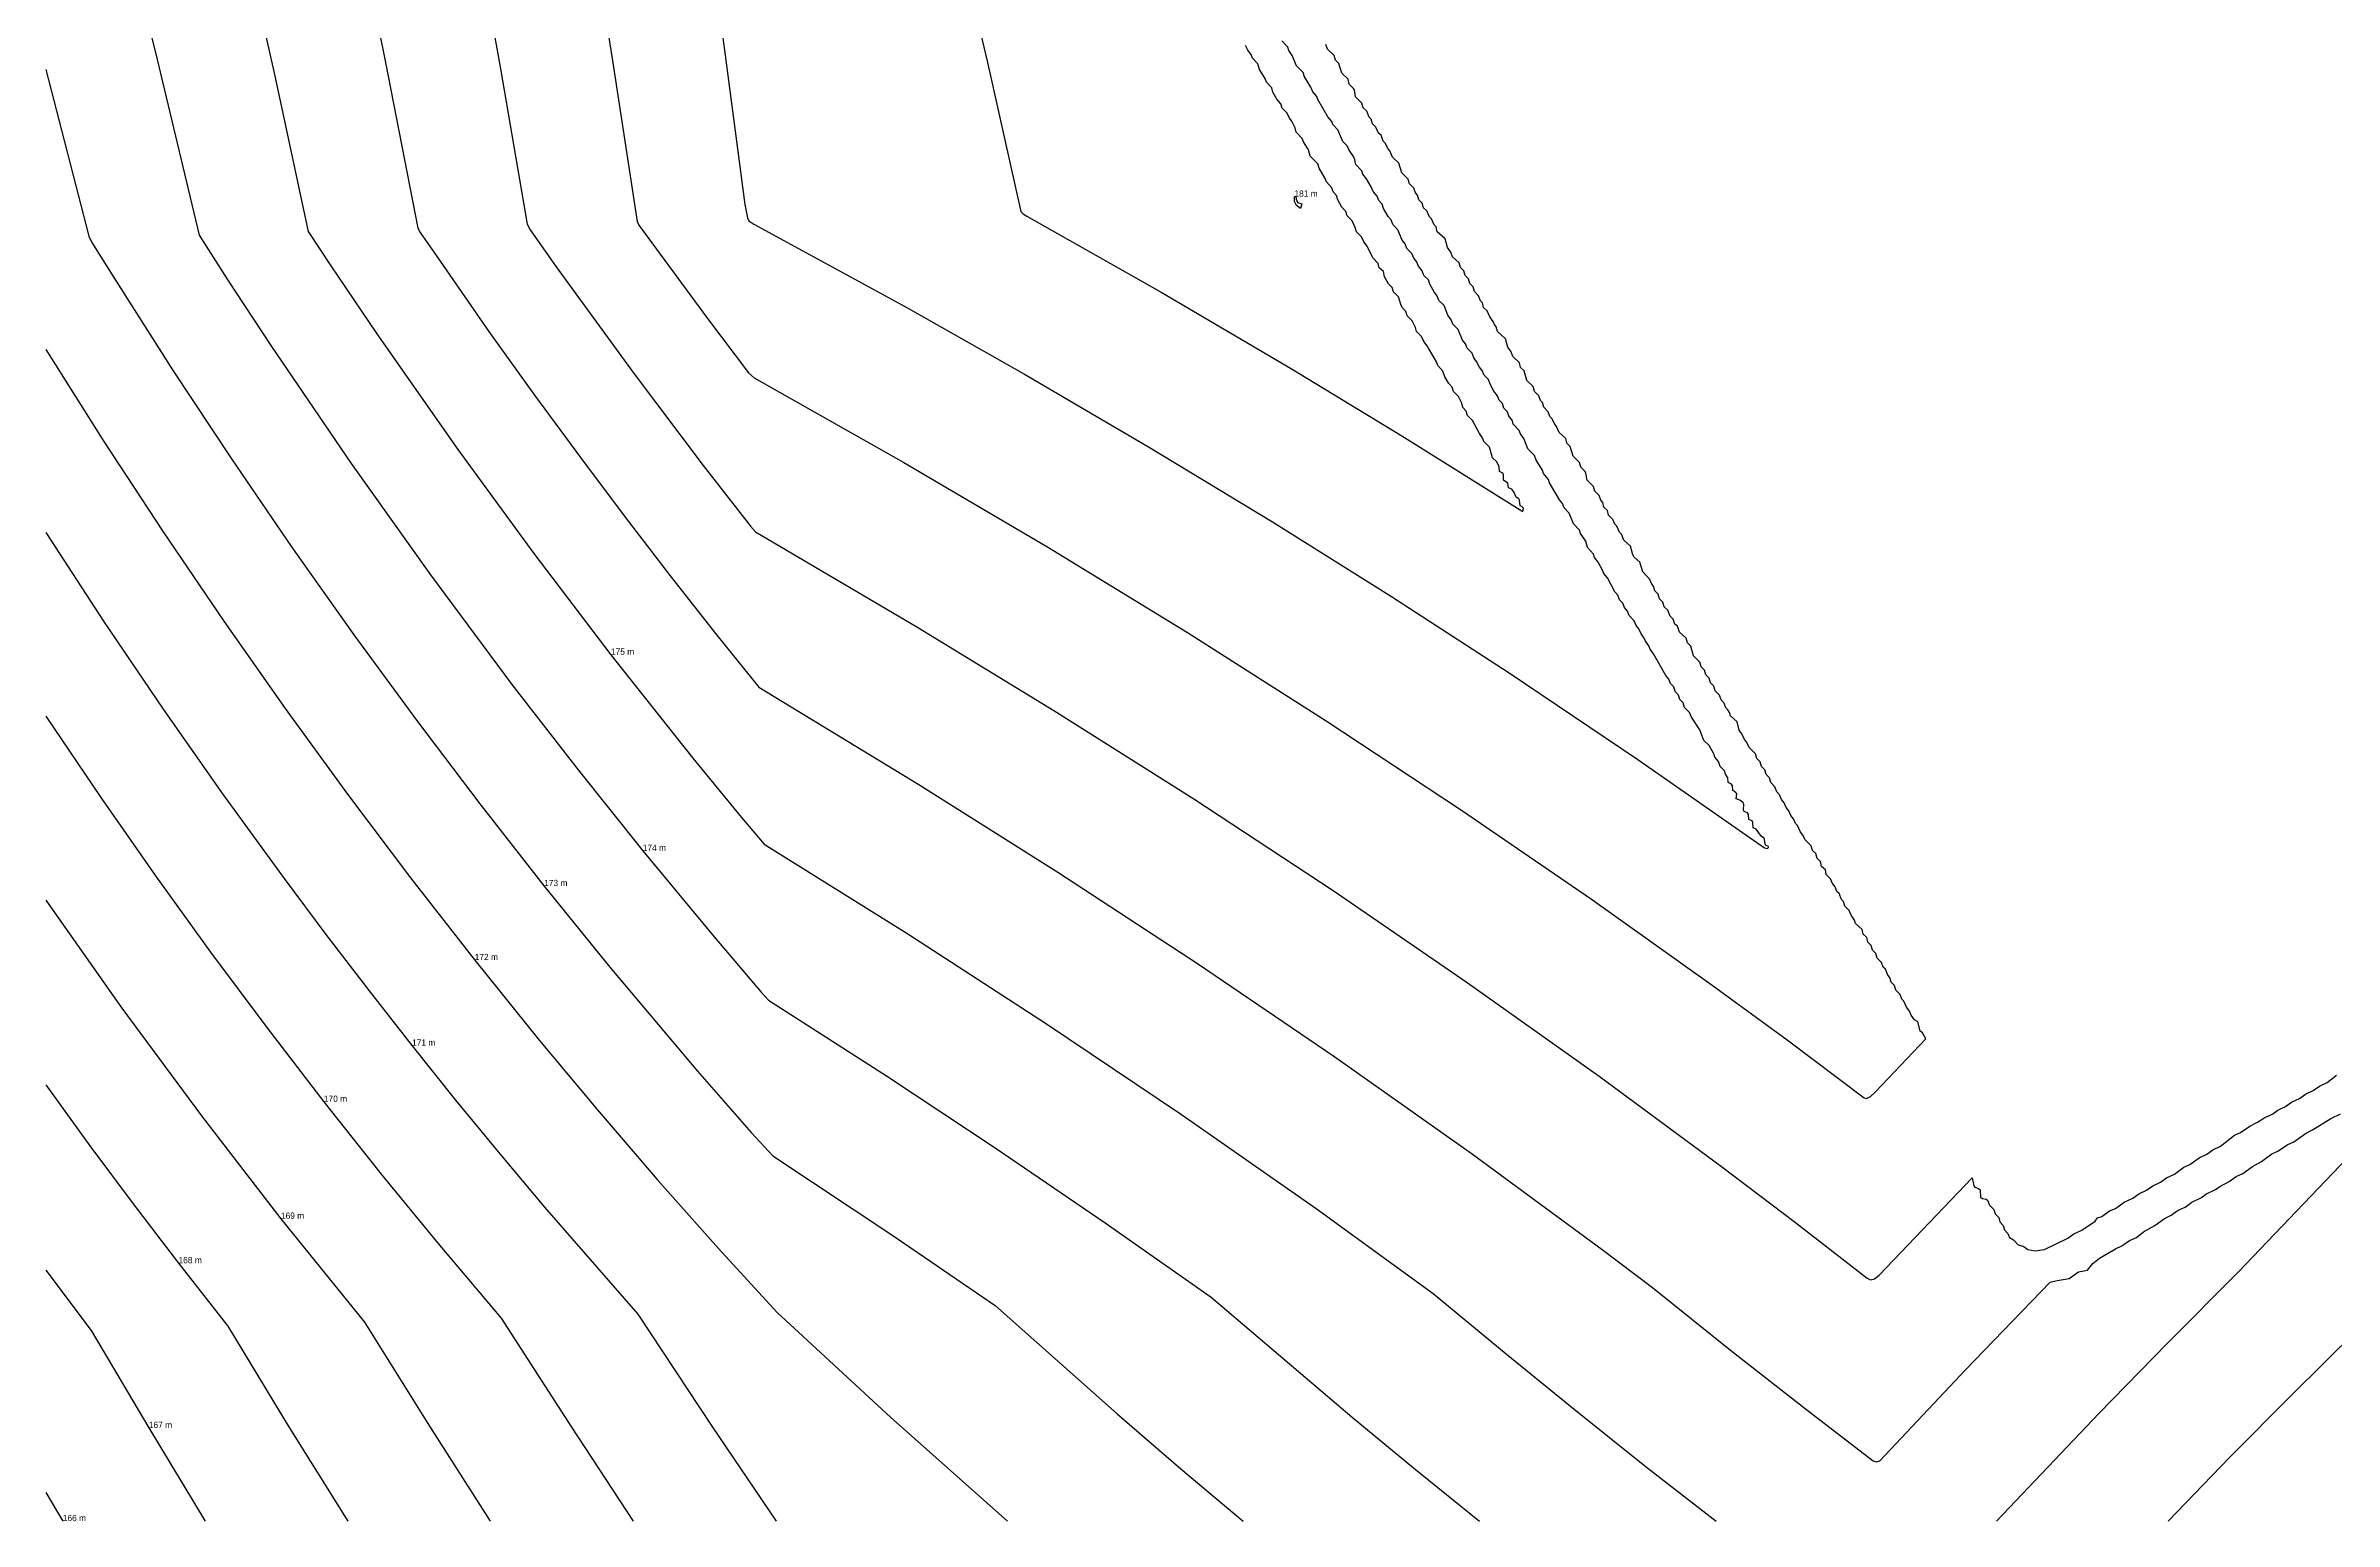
# Model space of a CAD drawing. Header units: metres. Extents: x 248249 to 248387, y 6238853 to 6238972.
# Drawn here: x 248248.6 to 248314.9, y 6238853.3 to 6238896.1 of the extents above; entities that cross this region are included whole.
import ezdxf

# ---------------------------------------------------------------- set-up
doc = ezdxf.new("R2010")
doc.units = ezdxf.units.M
doc.header["$MEASUREMENT"] = 0
for name, color, linetype in [('Contour_Line_Intermediate', 7, 'Continuous'), ('Contour_Line_Major', 7, 'Continuous'), ('FeatureAttribs', 7, 'Continuous')]:
    doc.layers.add(name, color=color, linetype=linetype)

# ---------------------------------------------------------------- blocks, each defined once
blk = doc.blocks.new('FEATURE')

msp = doc.modelspace()

# ---------------------------------------------------------------- linework, layer by layer
at = {"layer": 'Contour_Line_Intermediate', "color": 36, "true_color": 0x804000}
for points in [[(248267.687, 6238900.185, 179), (248268.271, 6238895.927, 179), (248268.858, 6238891.451, 179), (248268.935, 6238891.066, 179), (248268.973, 6238890.983, 179), (248269.122, 6238890.883, 179), (248273.528, 6238888.476, 179), (248276.963, 6238886.53, 179), (248280.556, 6238884.426, 179), (248284.141, 6238882.254, 179), (248287.591, 6238880.09, 179), (248291.001, 6238877.878, 179), (248294.732, 6238875.369, 179), (248298.398, 6238872.81, 179), (248298.489, 6238872.785, 179), (248298.516, 6238872.818, 179), (248298.51, 6238872.841, 179), (248298.426, 6238872.884, 179), (248298.391, 6238873.086, 179), (248298.308, 6238873.13, 179), (248298.159, 6238873.346, 179), (248298.07, 6238873.387, 179), (248298.059, 6238873.541, 179), (248298.036, 6238873.586, 179), (248297.945, 6238873.627, 179), (248297.93, 6238873.775, 179), (248297.907, 6238873.822, 179), (248297.813, 6238873.859, 179), (248297.793, 6238873.894, 179), (248297.795, 6238874.07, 179), (248297.778, 6238874.113, 179), (248297.704, 6238874.181, 179), (248297.575, 6238874.224, 179), (248297.595, 6238874.375, 179), (248297.567, 6238874.413, 179), (248297.483, 6238874.465, 179), (248297.471, 6238874.606, 179), (248297.438, 6238874.646, 179), (248297.348, 6238874.697, 179), (248297.336, 6238874.837, 179), (248297.266, 6238874.943, 179), (248297.237, 6238875.034, 179), (248297.118, 6238875.166, 179), (248297.063, 6238875.303, 179), (248296.96, 6238875.438, 179), (248296.928, 6238875.534, 179), (248296.796, 6238875.767, 179), (248296.644, 6238875.918, 179), (248296.521, 6238876.223, 179), (248296.286, 6238876.593, 179), (248296.23, 6238876.725, 179), (248296.083, 6238876.876, 179), (248296.037, 6238877.005, 179), (248295.949, 6238877.108, 179), (248295.908, 6238877.233, 179), (248295.814, 6238877.338, 179), (248295.77, 6238877.468, 179), (248295.672, 6238877.567, 179), (248295.627, 6238877.695, 179), (248295.543, 6238877.798, 179), (248295.187, 6238878.429, 179), (248295.082, 6238878.562, 179), (248295.05, 6238878.657, 179), (248294.946, 6238878.792, 179), (248294.91, 6238878.884, 179), (248294.811, 6238879.023, 179), (248294.754, 6238879.154, 179), (248294.676, 6238879.254, 179), (248294.62, 6238879.385, 179), (248294.474, 6238879.537, 179), (248294.428, 6238879.666, 179), (248294.342, 6238879.771, 179), (248294.293, 6238879.898, 179), (248294.198, 6238879.998, 179), (248294.153, 6238880.125, 179), (248294.067, 6238880.228, 179), (248293.846, 6238880.627, 179), (248293.739, 6238880.76, 179), (248293.708, 6238880.855, 179), (248293.578, 6238881.09, 179), (248293.473, 6238881.223, 179), (248293.441, 6238881.319, 179), (248293.269, 6238881.506, 179), (248293.218, 6238881.694, 179), (248293.068, 6238881.917, 179), (248293.038, 6238882.013, 179), (248292.867, 6238882.201, 179), (248292.742, 6238882.509, 179), (248292.595, 6238882.66, 179), (248292.549, 6238882.79, 179), (248292.457, 6238882.889, 179), (248292.167, 6238883.387, 179), (248292.14, 6238883.48, 179), (248291.996, 6238883.652, 179), (248291.964, 6238883.747, 179), (248291.782, 6238884.046, 179), (248291.736, 6238884.174, 179), (248291.542, 6238884.368, 179), (248291.422, 6238884.668, 179), (248291.325, 6238884.809, 179), (248291.294, 6238884.905, 179), (248291.119, 6238885.089, 179), (248291.095, 6238885.178, 179), (248290.989, 6238885.324, 179), (248290.941, 6238885.451, 179), (248290.851, 6238885.553, 179), (248290.805, 6238885.682, 179), (248290.71, 6238885.782, 179), (248290.664, 6238885.909, 179), (248290.559, 6238886.045, 179), (248290.449, 6238886.247, 179), (248290.405, 6238886.377, 179), (248290.277, 6238886.504, 179), (248290.221, 6238886.64, 179), (248290.141, 6238886.735, 179), (248290.059, 6238886.905, 179), (248289.982, 6238887.006, 179), (248289.928, 6238887.139, 179), (248289.781, 6238887.291, 179), (248289.733, 6238887.418, 179), (248289.647, 6238887.522, 179), (248289.522, 6238887.83, 179), (248289.368, 6238887.98, 179), (248289.324, 6238888.108, 179), (248289.221, 6238888.246, 179), (248289.12, 6238888.524, 179), (248288.966, 6238888.674, 179), (248288.919, 6238888.801, 179), (248288.834, 6238888.903, 179), (248288.705, 6238889.14, 179), (248288.661, 6238889.269, 179), (248288.533, 6238889.396, 179), (248288.477, 6238889.532, 179), (248288.372, 6238889.667, 179), (248288.315, 6238889.797, 179), (248288.237, 6238889.897, 179), (248288.182, 6238890.029, 179), (248288.035, 6238890.181, 179), (248287.989, 6238890.31, 179), (248287.903, 6238890.415, 179), (248287.778, 6238890.722, 179), (248287.632, 6238890.874, 179), (248287.587, 6238891.005, 179), (248287.495, 6238891.103, 179), (248287.363, 6238891.337, 179), (248287.324, 6238891.463, 179), (248287.222, 6238891.567, 179), (248287.176, 6238891.693, 179), (248287.057, 6238891.825, 179), (248287.002, 6238891.963, 179), (248286.87, 6238892.196, 179), (248286.765, 6238892.329, 179), (248286.733, 6238892.424, 179), (248286.562, 6238892.613, 179), (248286.533, 6238892.749, 179), (248286.487, 6238892.847, 179), (248286.362, 6238893.023, 179), (248286.306, 6238893.155, 179), (248286.181, 6238893.273, 179), (248286.034, 6238893.614, 179), (248285.888, 6238893.767, 179), (248285.865, 6238893.856, 179), (248285.749, 6238893.994, 179), (248285.459, 6238894.494, 179), (248285.432, 6238894.586, 179), (248285.312, 6238894.717, 179), (248285.257, 6238894.854, 179), (248285.075, 6238895.152, 179), (248285.031, 6238895.281, 179), (248284.839, 6238895.471, 179), (248284.714, 6238895.774, 179), (248284.617, 6238895.915, 179), (248284.586, 6238896.011, 179), (248284.413, 6238896.197, 179)], [(248254.366, 6238899.085, 175), (248255.234, 6238895.221, 175), (248256.212, 6238890.671, 175), (248256.861, 6238889.676, 175), (248258.194, 6238887.706, 175), (248260.545, 6238884.351, 175), (248262.746, 6238881.339, 175), (248264.98, 6238878.402, 175), (248267.354, 6238875.406, 175), (248268.763, 6238873.685, 175), (248269.418, 6238872.916, 175), (248273.579, 6238870.312, 175), (248277.595, 6238867.707, 175), (248281.507, 6238865.073, 175), (248285.407, 6238862.348, 175), (248288.8, 6238859.892, 175), (248290.91, 6238858.137, 175), (248292.88, 6238856.533, 175), (248294.933, 6238854.897, 175), (248296.996, 6238853.29, 175)], [(248261.052, 6238899.41, 177), (248261.778, 6238895.387, 177), (248262.556, 6238890.885, 177), (248262.636, 6238890.72, 177), (248263.394, 6238889.649, 177), (248265.621, 6238886.585, 177), (248267.655, 6238883.888, 177), (248269.025, 6238882.125, 177), (248269.168, 6238881.965, 177), (248273.84, 6238879.214, 177), (248277.815, 6238876.789, 177), (248281.866, 6238874.223, 177), (248285.898, 6238871.567, 177), (248289.788, 6238868.906, 177), (248293.612, 6238866.186, 177), (248297.153, 6238863.574, 177), (248299.293, 6238861.949, 177), (248301.373, 6238860.335, 177), (248301.466, 6238860.288, 177), (248301.589, 6238860.315, 177), (248301.716, 6238860.424, 177), (248304.413, 6238863.24, 177), (248304.466, 6238863.007, 177), (248304.496, 6238862.968, 177), (248304.602, 6238862.931, 177), (248304.641, 6238862.896, 177), (248304.659, 6238862.682, 177), (248304.712, 6238862.639, 177), (248304.815, 6238862.624, 177), (248304.855, 6238862.59, 177), (248304.92, 6238862.448, 177), (248305.044, 6238862.32, 177), (248305.081, 6238862.196, 177), (248305.182, 6238862.089, 177), (248305.218, 6238861.967, 177), (248305.313, 6238861.858, 177), (248305.354, 6238861.737, 177), (248305.446, 6238861.627, 177), (248305.495, 6238861.512, 177), (248305.609, 6238861.442, 177), (248305.743, 6238861.302, 177), (248305.91, 6238861.247, 177), (248306.024, 6238861.159, 177), (248306.242, 6238861.122, 177), (248306.506, 6238861.166, 177), (248307.184, 6238861.496, 177), (248307.363, 6238861.622, 177), (248307.588, 6238861.727, 177), (248307.978, 6238861.98, 177), (248308.048, 6238862.083, 177), (248308.167, 6238862.122, 177), (248308.394, 6238862.282, 177), (248308.57, 6238862.353, 177), (248308.82, 6238862.536, 177), (248309.064, 6238862.65, 177), (248309.242, 6238862.777, 177), (248309.469, 6238862.882, 177), (248309.644, 6238863.006, 177), (248309.868, 6238863.114, 177), (248310.047, 6238863.24, 177), (248310.271, 6238863.347, 177), (248310.543, 6238863.552, 177), (248310.716, 6238863.625, 177), (248310.986, 6238863.817, 177), (248311.209, 6238863.925, 177), (248311.388, 6238864.051, 177), (248311.61, 6238864.158, 177), (248312.018, 6238864.478, 177), (248312.192, 6238864.55, 177), (248312.462, 6238864.74, 177), (248312.684, 6238864.85, 177), (248312.864, 6238864.973, 177), (248313.121, 6238865.099, 177), (248313.266, 6238865.206, 177), (248313.493, 6238865.311, 177), (248313.669, 6238865.435, 177), (248313.893, 6238865.543, 177), (248314.071, 6238865.668, 177), (248314.296, 6238865.776, 177), (248314.474, 6238865.896, 177), (248314.695, 6238866.008, 177), (248314.968, 6238866.215, 177)], [(248248.607, 6238895.366, 173), (248249.85, 6238890.533, 173), (248249.94, 6238890.353, 173), (248250.574, 6238889.336, 173), (248252.283, 6238886.661, 173), (248253.988, 6238884.079, 173), (248255.729, 6238881.531, 173), (248257.534, 6238878.977, 173), (248259.373, 6238876.463, 173), (248261.18, 6238874.077, 173), (248263.045, 6238871.696, 173), (248264.949, 6238869.347, 173), (248267.491, 6238866.333, 173), (248269.044, 6238864.556, 173), (248269.671, 6238863.874, 173), (248273.115, 6238861.587, 173), (248276.111, 6238859.54, 173), (248279.643, 6238856.403, 173), (248281.492, 6238854.81, 173), (248283.295, 6238853.29, 173)], [(248284.992, 6238891.467, 181), (248284.954, 6238891.337, 181), (248284.836, 6238891.422, 181), (248284.781, 6238891.536, 181), (248284.78, 6238891.678, 181), (248284.825, 6238891.691, 181), (248284.833, 6238891.609, 181), (248284.872, 6238891.508, 181), (248284.992, 6238891.467, 181)], [(248248.607, 6238881.942, 171), (248250.284, 6238879.378, 171), (248252.011, 6238876.826, 171), (248253.73, 6238874.373, 171), (248255.514, 6238871.914, 171), (248256.722, 6238870.296, 171), (248257.977, 6238868.656, 171), (248259.218, 6238867.071, 171), (248260.481, 6238865.496, 171), (248261.76, 6238863.939, 171), (248263.059, 6238862.394, 171), (248265.763, 6238859.291, 171), (248267.906, 6238856.046, 171), (248269.762, 6238853.29, 171)], [(248248.607, 6238871.288, 169), (248250.815, 6238868.154, 169), (248253.114, 6238865.038, 169), (248255.42, 6238862.054, 169), (248257.844, 6238859.054, 169), (248259.724, 6238856.047, 169), (248261.485, 6238853.29, 169)], [(248305.116, 6238853.29, 175), (248308.091, 6238856.421, 175), (248310.051, 6238858.432, 175), (248312.127, 6238860.521, 175), (248315.914, 6238864.482, 175)], [(248248.607, 6238860.569, 167), (248249.923, 6238858.813, 167), (248251.593, 6238855.99, 167), (248253.224, 6238853.29, 167)]]:
    msp.add_polyline3d(points, dxfattribs=at)
at = {"layer": 'Contour_Line_Major', "color": 36, "true_color": 0x804000}
for points in [[(248248.607, 6238907.993, 174), (248249.734, 6238903.898, 174), (248250.821, 6238899.74, 174), (248251.837, 6238895.651, 174), (248253.047, 6238890.561, 174), (248253.859, 6238889.291, 174), (248255.126, 6238887.366, 174), (248257.457, 6238883.943, 174), (248259.751, 6238880.719, 174), (248262.112, 6238877.54, 174), (248263.989, 6238875.11, 174), (248265.902, 6238872.716, 174), (248267.967, 6238870.222, 174), (248269.334, 6238868.619, 174), (248269.545, 6238868.395, 174), (248272.959, 6238866.197, 174), (248276.11, 6238864.11, 174), (248279.293, 6238861.94, 174), (248282.368, 6238859.78, 174), (248286.448, 6238856.308, 174), (248288.23, 6238854.835, 174), (248290.137, 6238853.29, 174)], [(248257.654, 6238899.504, 176), (248258.453, 6238895.568, 176), (248259.389, 6238890.768, 176), (248259.456, 6238890.639, 176), (248259.854, 6238890.056, 176), (248261.466, 6238887.745, 176), (248262.77, 6238885.923, 176), (248264.094, 6238884.118, 176), (248265.361, 6238882.429, 176), (248266.697, 6238880.688, 176), (248268.051, 6238878.966, 176), (248269.261, 6238877.464, 176), (248273.898, 6238874.642, 176), (248277.926, 6238872.102, 176), (248281.968, 6238869.454, 176), (248285.946, 6238866.746, 176), (248289.896, 6238863.953, 176), (248293.691, 6238861.165, 176), (248295.156, 6238860.058, 176), (248297.414, 6238858.246, 176), (248299.622, 6238856.514, 176), (248301.548, 6238855.035, 176), (248301.629, 6238855.012, 176), (248301.742, 6238855.037, 176), (248304.224, 6238857.677, 176), (248306.674, 6238860.215, 176), (248306.878, 6238860.266, 176), (248307.228, 6238860.319, 176), (248307.495, 6238860.517, 176), (248307.758, 6238860.568, 176), (248307.906, 6238860.755, 176), (248308.107, 6238860.912, 176), (248308.571, 6238861.184, 176), (248308.752, 6238861.266, 176), (248308.971, 6238861.421, 176), (248309.174, 6238861.515, 176), (248309.382, 6238861.675, 176), (248309.708, 6238861.86, 176), (248309.987, 6238862.063, 176), (248310.182, 6238862.157, 176), (248310.386, 6238862.299, 176), (248310.584, 6238862.395, 176), (248310.782, 6238862.532, 176), (248311.06, 6238862.667, 176), (248311.188, 6238862.763, 176), (248311.461, 6238862.902, 176), (248311.592, 6238862.993, 176), (248311.857, 6238863.135, 176), (248312.058, 6238863.275, 176), (248312.257, 6238863.37, 176), (248312.532, 6238863.574, 176), (248312.799, 6238863.71, 176), (248313.092, 6238863.936, 176), (248313.265, 6238864.01, 176), (248313.536, 6238864.199, 176), (248313.735, 6238864.289, 176), (248314.072, 6238864.529, 176), (248314.278, 6238864.632, 176), (248314.809, 6238864.961, 176), (248315.08, 6238865.1, 176)], [(248264.372, 6238899.741, 178), (248265.017, 6238895.679, 178), (248265.737, 6238890.96, 178), (248265.783, 6238890.848, 178), (248267.774, 6238888.143, 178), (248268.963, 6238886.573, 178), (248269.129, 6238886.428, 178), (248273.461, 6238883.975, 178), (248277.607, 6238881.536, 178), (248281.682, 6238879.044, 178), (248285.701, 6238876.489, 178), (248289.621, 6238873.899, 178), (248293.385, 6238871.315, 178), (248296.88, 6238868.827, 178), (248299.051, 6238867.236, 178), (248301.281, 6238865.564, 178), (248301.349, 6238865.543, 178), (248301.467, 6238865.598, 178), (248301.6, 6238865.719, 178), (248303.069, 6238867.274, 178), (248302.977, 6238867.44, 178), (248302.912, 6238867.495, 178), (248302.848, 6238867.738, 178), (248302.828, 6238867.773, 178), (248302.744, 6238867.816, 178), (248302.644, 6238867.954, 178), (248302.592, 6238868.092, 178), (248302.51, 6238868.186, 178), (248302.436, 6238868.36, 178), (248302.376, 6238868.417, 178), (248302.324, 6238868.555, 178), (248302.199, 6238868.682, 178), (248302.163, 6238868.819, 178), (248302.065, 6238868.914, 178), (248302.029, 6238869.05, 178), (248301.974, 6238869.111, 178), (248301.899, 6238869.285, 178), (248301.839, 6238869.342, 178), (248301.788, 6238869.481, 178), (248301.663, 6238869.608, 178), (248301.627, 6238869.745, 178), (248301.529, 6238869.839, 178), (248301.492, 6238869.976, 178), (248301.394, 6238870.071, 178), (248301.358, 6238870.207, 178), (248301.26, 6238870.302, 178), (248301.224, 6238870.439, 178), (248301.035, 6238870.615, 178), (248301.004, 6238870.711, 178), (248300.906, 6238870.851, 178), (248300.848, 6238870.985, 178), (248300.724, 6238871.112, 178), (248300.688, 6238871.249, 178), (248300.632, 6238871.309, 178), (248300.558, 6238871.484, 178), (248300.498, 6238871.541, 178), (248300.446, 6238871.679, 178), (248300.364, 6238871.772, 178), (248300.312, 6238871.91, 178), (248300.187, 6238872.037, 178), (248300.165, 6238872.17, 178), (248300.053, 6238872.269, 178), (248300.017, 6238872.405, 178), (248299.919, 6238872.5, 178), (248299.883, 6238872.637, 178), (248299.785, 6238872.731, 178), (248299.748, 6238872.868, 178), (248299.565, 6238873.049, 178), (248299.53, 6238873.141, 178), (248299.43, 6238873.281, 178), (248299.352, 6238873.452, 178), (248299.296, 6238873.512, 178), (248299.239, 6238873.645, 178), (248299.157, 6238873.739, 178), (248299.105, 6238873.877, 178), (248299.022, 6238873.97, 178), (248298.971, 6238874.108, 178), (248298.888, 6238874.202, 178), (248298.836, 6238874.34, 178), (248298.754, 6238874.433, 178), (248298.702, 6238874.571, 178), (248298.577, 6238874.698, 178), (248298.541, 6238874.835, 178), (248298.443, 6238874.93, 178), (248298.407, 6238875.066, 178), (248298.309, 6238875.161, 178), (248298.273, 6238875.298, 178), (248298.175, 6238875.392, 178), (248298.139, 6238875.529, 178), (248297.955, 6238875.71, 178), (248297.876, 6238875.881, 178), (248297.821, 6238875.942, 178), (248297.742, 6238876.112, 178), (248297.666, 6238876.212, 178), (248297.602, 6238876.455, 178), (248297.413, 6238876.631, 178), (248297.383, 6238876.726, 178), (248297.338, 6238876.805, 178), (248297.278, 6238876.862, 178), (248297.227, 6238877, 178), (248297.144, 6238877.094, 178), (248297.092, 6238877.232, 178), (248296.967, 6238877.359, 178), (248296.931, 6238877.496, 178), (248296.833, 6238877.59, 178), (248296.797, 6238877.727, 178), (248296.699, 6238877.822, 178), (248296.663, 6238877.959, 178), (248296.565, 6238878.053, 178), (248296.529, 6238878.19, 178), (248296.345, 6238878.371, 178), (248296.261, 6238878.653, 178), (248296.163, 6238878.747, 178), (248296.126, 6238878.884, 178), (248295.937, 6238879.061, 178), (248295.877, 6238879.231, 178), (248295.803, 6238879.292, 178), (248295.751, 6238879.43, 178), (248295.669, 6238879.523, 178), (248295.594, 6238879.698, 178), (248295.492, 6238879.789, 178), (248295.456, 6238879.925, 178), (248295.358, 6238880.02, 178), (248295.322, 6238880.157, 178), (248295.223, 6238880.251, 178), (248295.187, 6238880.388, 178), (248295.132, 6238880.449, 178), (248295.08, 6238880.587, 178), (248294.869, 6238880.801, 178), (248294.785, 6238881.082, 178), (248294.625, 6238881.227, 178), (248294.581, 6238881.302, 178), (248294.517, 6238881.545, 178), (248294.327, 6238881.721, 178), (248294.254, 6238881.897, 178), (248294.199, 6238881.958, 178), (248294.118, 6238882.127, 178), (248294.059, 6238882.184, 178), (248294.007, 6238882.322, 178), (248293.882, 6238882.449, 178), (248293.846, 6238882.586, 178), (248293.748, 6238882.681, 178), (248293.712, 6238882.818, 178), (248293.656, 6238882.878, 178), (248293.605, 6238883.016, 178), (248293.48, 6238883.144, 178), (248293.443, 6238883.28, 178), (248293.26, 6238883.462, 178), (248293.224, 6238883.668, 178), (248293.202, 6238883.711, 178), (248293.077, 6238883.838, 178), (248293.041, 6238883.974, 178), (248292.857, 6238884.156, 178), (248292.773, 6238884.437, 178), (248292.675, 6238884.532, 178), (248292.639, 6238884.669, 178), (248292.449, 6238884.845, 178), (248292.376, 6238885.02, 178), (248292.321, 6238885.081, 178), (248292.24, 6238885.251, 178), (248292.181, 6238885.308, 178), (248292.129, 6238885.446, 178), (248292.004, 6238885.573, 178), (248291.968, 6238885.71, 178), (248291.912, 6238885.77, 178), (248291.861, 6238885.909, 178), (248291.736, 6238886.036, 178), (248291.7, 6238886.173, 178), (248291.516, 6238886.354, 178), (248291.431, 6238886.635, 178), (248291.333, 6238886.73, 178), (248291.297, 6238886.867, 178), (248291.108, 6238887.043, 178), (248291.056, 6238887.181, 178), (248290.959, 6238887.318, 178), (248290.895, 6238887.561, 178), (248290.663, 6238887.771, 178), (248290.628, 6238887.909, 178), (248290.577, 6238887.973, 178), (248290.542, 6238888.065, 178), (248290.437, 6238888.2, 178), (248290.362, 6238888.374, 178), (248290.26, 6238888.465, 178), (248290.224, 6238888.602, 178), (248290.169, 6238888.663, 178), (248290.117, 6238888.801, 178), (248289.992, 6238888.928, 178), (248289.956, 6238889.065, 178), (248289.858, 6238889.159, 178), (248289.821, 6238889.296, 178), (248289.723, 6238889.391, 178), (248289.687, 6238889.528, 178), (248289.589, 6238889.622, 178), (248289.553, 6238889.759, 178), (248289.364, 6238889.935, 178), (248289.312, 6238890.073, 178), (248289.215, 6238890.21, 178), (248289.151, 6238890.453, 178), (248288.919, 6238890.663, 178), (248288.882, 6238890.8, 178), (248288.827, 6238890.861, 178), (248288.753, 6238891.035, 178), (248288.693, 6238891.092, 178), (248288.618, 6238891.266, 178), (248288.516, 6238891.358, 178), (248288.48, 6238891.494, 178), (248288.382, 6238891.589, 178), (248288.346, 6238891.726, 178), (248288.291, 6238891.786, 178), (248288.239, 6238891.924, 178), (248288.114, 6238892.052, 178), (248288.078, 6238892.188, 178), (248287.894, 6238892.37, 178), (248287.809, 6238892.651, 178), (248287.62, 6238892.828, 178), (248287.547, 6238893.003, 178), (248287.491, 6238893.064, 178), (248287.411, 6238893.233, 178), (248287.351, 6238893.29, 178), (248287.291, 6238893.461, 178), (248287.217, 6238893.522, 178), (248287.143, 6238893.696, 178), (248287.041, 6238893.787, 178), (248287.004, 6238893.924, 178), (248286.949, 6238893.984, 178), (248286.874, 6238894.159, 178), (248286.772, 6238894.25, 178), (248286.736, 6238894.387, 178), (248286.552, 6238894.568, 178), (248286.516, 6238894.774, 178), (248286.495, 6238894.817, 178), (248286.37, 6238894.944, 178), (248286.334, 6238895.081, 178), (248286.15, 6238895.262, 178), (248286.065, 6238895.543, 178), (248285.967, 6238895.638, 178), (248285.931, 6238895.775, 178), (248285.742, 6238895.951, 178), (248285.69, 6238896.089, 178)], [(248275.068, 6238899.029, 180), (248275.885, 6238895.564, 180), (248276.858, 6238891.248, 180), (248276.918, 6238891.185, 180), (248277.03, 6238891.109, 180), (248280.917, 6238888.908, 180), (248284.668, 6238886.706, 180), (248287.896, 6238884.745, 180), (248291.397, 6238882.552, 180), (248291.417, 6238882.646, 180), (248291.37, 6238882.698, 180), (248291.32, 6238882.721, 180), (248291.302, 6238882.887, 180), (248291.282, 6238882.919, 180), (248291.202, 6238882.966, 180), (248291.143, 6238883.106, 180), (248291.076, 6238883.199, 180), (248290.977, 6238883.235, 180), (248290.962, 6238883.375, 180), (248290.838, 6238883.463, 180), (248290.839, 6238883.618, 180), (248290.814, 6238883.669, 180), (248290.722, 6238883.71, 180), (248290.707, 6238883.846, 180), (248290.639, 6238883.997, 180), (248290.515, 6238884.106, 180), (248290.428, 6238884.419, 180), (248290.271, 6238884.585, 180), (248290.233, 6238884.688, 180), (248290.139, 6238884.817, 180), (248289.941, 6238885.192, 180), (248289.793, 6238885.337, 180), (248289.754, 6238885.459, 180), (248289.659, 6238885.568, 180), (248289.629, 6238885.693, 180), (248289.535, 6238885.884, 180), (248289.389, 6238886.031, 180), (248289.351, 6238886.153, 180), (248289.253, 6238886.26, 180), (248289.135, 6238886.461, 180), (248289.084, 6238886.617, 180), (248288.933, 6238886.785, 180), (248288.893, 6238886.887, 180), (248288.627, 6238887.352, 180), (248288.529, 6238887.479, 180), (248288.466, 6238887.623, 180), (248288.319, 6238887.768, 180), (248288.287, 6238887.891, 180), (248288.193, 6238888.081, 180), (248288.047, 6238888.228, 180), (248288.01, 6238888.352, 180), (248287.911, 6238888.457, 180), (248287.87, 6238888.529, 180), (248287.792, 6238888.777, 180), (248287.646, 6238888.924, 180), (248287.608, 6238889.045, 180), (248287.508, 6238889.152, 180), (248287.392, 6238889.355, 180), (248287.357, 6238889.511, 180), (248287.305, 6238889.556, 180)], [(248287.305, 6238889.556, 180), (248287.239, 6238889.614, 180), (248287.207, 6238889.74, 180), (248287.055, 6238889.909, 180), (248286.883, 6238890.244, 180), (248286.786, 6238890.371, 180), (248286.723, 6238890.516, 180), (248286.574, 6238890.659, 180), (248286.543, 6238890.783, 180), (248286.45, 6238890.974, 180), (248286.304, 6238891.12, 180), (248286.267, 6238891.245, 180), (248286.151, 6238891.378, 180), (248286.035, 6238891.583, 180), (248286.002, 6238891.708, 180), (248285.904, 6238891.817, 180), (248285.866, 6238891.939, 180), (248285.713, 6238892.107, 180), (248285.674, 6238892.21, 180), (248285.498, 6238892.509, 180), (248285.46, 6238892.632, 180), (248285.232, 6238892.857, 180), (248285.183, 6238893.038, 180), (248285.042, 6238893.264, 180), (248285.004, 6238893.365, 180), (248284.831, 6238893.553, 180), (248284.801, 6238893.675, 180), (248284.707, 6238893.867, 180), (248284.639, 6238893.956, 180), (248284.57, 6238894.095, 180), (248284.427, 6238894.246, 180), (248284.389, 6238894.368, 180), (248284.27, 6238894.5, 180), (248284.158, 6238894.708, 180), (248284.122, 6238894.831, 180), (248283.969, 6238894.999, 180), (248283.929, 6238895.1, 180), (248283.766, 6238895.369, 180), (248283.718, 6238895.525, 180), (248283.569, 6238895.694, 180), (248283.528, 6238895.795, 180), (248283.429, 6238895.922, 180), (248283.365, 6238896.065, 180)], [(248248.607, 6238887.245, 172), (248250.29, 6238884.587, 172), (248252.006, 6238881.968, 172), (248253.765, 6238879.375, 172), (248255.541, 6238876.846, 172), (248257.345, 6238874.365, 172), (248259.173, 6238871.936, 172), (248261.032, 6238869.551, 172), (248262.901, 6238867.233, 172), (248264.582, 6238865.217, 172), (248266.322, 6238863.192, 172), (248268.096, 6238861.192, 172), (248269.79, 6238859.344, 172), (248273.086, 6238856.296, 172), (248276.47, 6238853.29, 172)], [(248248.607, 6238876.623, 170), (248250.202, 6238874.262, 170), (248251.788, 6238871.991, 170), (248253.382, 6238869.781, 170), (248255.008, 6238867.596, 170), (248256.663, 6238865.444, 170), (248258.326, 6238863.35, 170), (248259.967, 6238861.346, 170), (248261.8, 6238859.177, 170), (248263.837, 6238856.01, 170), (248265.622, 6238853.29, 170)], [(248248.607, 6238865.937, 168), (248249.887, 6238864.169, 168), (248251.17, 6238862.444, 168), (248252.453, 6238860.764, 168), (248253.878, 6238858.942, 168), (248255.633, 6238856.057, 168), (248257.353, 6238853.29, 168)], [(248310.091, 6238853.29, 174), (248311.872, 6238855.131, 174), (248313.661, 6238856.946, 174), (248317.468, 6238860.711, 174)], [(248248.607, 6238854.122, 166), (248249.099, 6238853.29, 166)]]:
    msp.add_polyline3d(points, dxfattribs=at)

# ---------------------------------------------------------------- block references
at = {"layer": 'FeatureAttribs'}
ref = msp.add_blockref('FEATURE', (248284.78, 6238891.678, 181), dxfattribs=at)
ref.add_attrib('NAME', '181 m', (248284.78, 6238891.678, 181), dxfattribs={"color": 7, "height": 0.1814})
ref = msp.add_blockref('FEATURE', (248264.98, 6238878.402, 175), dxfattribs=at)
ref.add_attrib('NAME', '175 m', (248264.98, 6238878.402, 175), dxfattribs={"color": 7, "height": 0.1814})
ref = msp.add_blockref('FEATURE', (248265.902, 6238872.716, 174), dxfattribs=at)
ref.add_attrib('NAME', '174 m', (248265.902, 6238872.716, 174), dxfattribs={"color": 7, "height": 0.1814})
ref = msp.add_blockref('FEATURE', (248263.045, 6238871.696, 173), dxfattribs=at)
ref.add_attrib('NAME', '173 m', (248263.045, 6238871.696, 173), dxfattribs={"color": 7, "height": 0.1814})
ref = msp.add_blockref('FEATURE', (248261.032, 6238869.551, 172), dxfattribs=at)
ref.add_attrib('NAME', '172 m', (248261.032, 6238869.551, 172), dxfattribs={"color": 7, "height": 0.1814})
ref = msp.add_blockref('FEATURE', (248259.218, 6238867.071, 171), dxfattribs=at)
ref.add_attrib('NAME', '171 m', (248259.218, 6238867.071, 171), dxfattribs={"color": 7, "height": 0.1814})
ref = msp.add_blockref('FEATURE', (248256.663, 6238865.444, 170), dxfattribs=at)
ref.add_attrib('NAME', '170 m', (248256.663, 6238865.444, 170), dxfattribs={"color": 7, "height": 0.1814})
ref = msp.add_blockref('FEATURE', (248255.42, 6238862.054, 169), dxfattribs=at)
ref.add_attrib('NAME', '169 m', (248255.42, 6238862.054, 169), dxfattribs={"color": 7, "height": 0.1814})
ref = msp.add_blockref('FEATURE', (248252.453, 6238860.764, 168), dxfattribs=at)
ref.add_attrib('NAME', '168 m', (248252.453, 6238860.764, 168), dxfattribs={"color": 7, "height": 0.1814})
ref = msp.add_blockref('FEATURE', (248251.593, 6238855.99, 167), dxfattribs=at)
ref.add_attrib('NAME', '167 m', (248251.593, 6238855.99, 167), dxfattribs={"color": 7, "height": 0.1814})
ref = msp.add_blockref('FEATURE', (248249.099, 6238853.29, 166), dxfattribs=at)
ref.add_attrib('NAME', '166 m', (248249.099, 6238853.29, 166), dxfattribs={"color": 7, "height": 0.1814})

doc.saveas('drawing.dxf')
